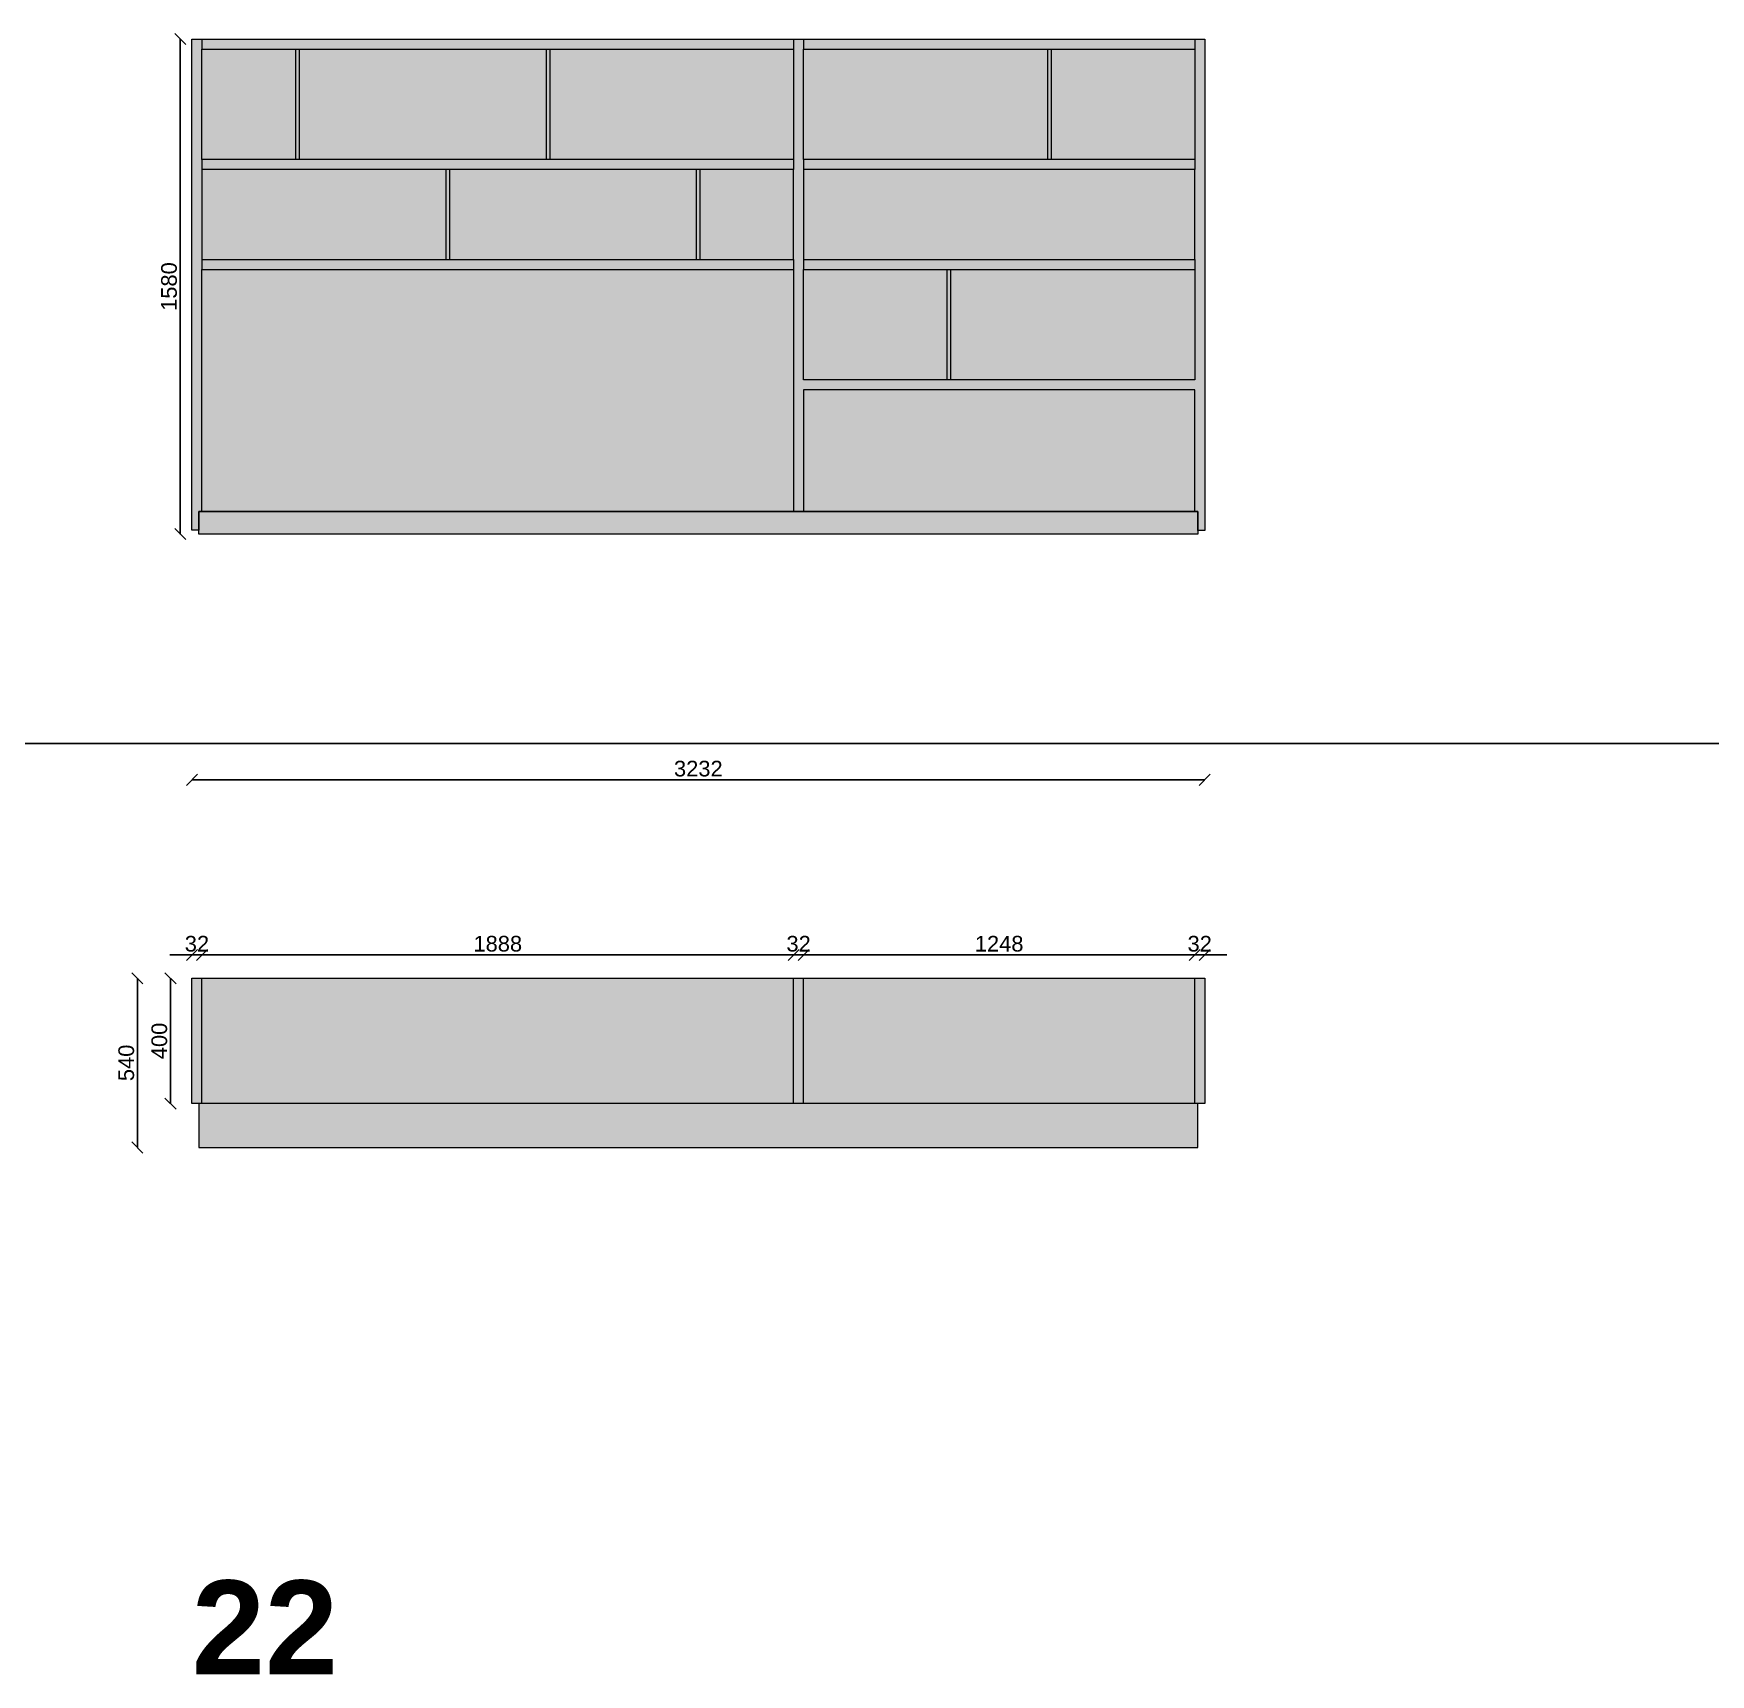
# Model space of a CAD drawing. Header units: inches. Extents: x -2150 to 187520, y -61540 to -22885.
# Drawn here: x 12642 to 17993, y -61540 to -56303 of the extents above; entities that cross this region are included whole.
import ezdxf

# ---------------------------------------------------------------- set-up
doc = ezdxf.new("R2010")
doc.units = ezdxf.units.IN
doc.header["$MEASUREMENT"] = 0
doc.layers.add('Linee arredi', color=3, linetype='Continuous', lineweight=20)
doc.layers.add('Retino arredi', color=7, linetype='Continuous', lineweight=0)
doc.layers.add('Quote', color=5, linetype='Continuous')
doc.styles.add('Arial', font='Arial.ttf')
doc.styles.add('Arial (bold)', font='Arial Bold.ttf')
doc.dimstyles.new('M&C_quote arredo', dxfattribs={"dimtxt": 50, "dimasz": 35.34668, "dimexe": 0, "dimexo": 0, "dimgap": 10, "dimtad": 1, "dimdec": 0, "dimtxsty": 'Arial', "dimblk": 'VW_SLASH', "dimcen": 0, "dimse1": 1, "dimse2": 1, "dimazin": 0, "dimtfac": 1, "dimtdec": 0, "dimtix": 1, "dimtmove": 0, "dimatfit": 0, "dimldrblk": 'VW_SLASH', "dimfxl": 0, "dimfxlon": 1, "dimfrac": 2, "dimtolj": 1, "dimarcsym": 0})

# ---------------------------------------------------------------- blocks, each defined once
blk = doc.blocks.new('VW_SLASH')
at = {"color": 0, "linetype": 'ByBlock', "lineweight": -2, "transparency": 16777216}
blk.add_line((0, 0), (-1, 0), dxfattribs=at)
at = {"color": 0, "linetype": 'Continuous', "lineweight": -2, "transparency": 16777216, "flags": 128}
blk.add_lwpolyline([(0.5, 0.5), (-0.5, -0.5)], dxfattribs=at)
blk = doc.blocks.new('*D162')
at = {"layer": 'Defpoints', "color": 0, "transparency": 16777216}
for p in [(13147.4, -59318.3), (13078.9, -59718.3), (13147.4, -59718.3)]:
    blk.add_point(p, dxfattribs=at)
at = {"layer": 'Quote', "color": 0, "lineweight": -2, "transparency": 16777216}
blk.add_line((13078.9, -59353.6), (13078.9, -59682.9), dxfattribs=at)
at = {"layer": 'Quote', "color": 0, "lineweight": -2, "transparency": 16777216, "xscale": 35.3466796875, "yscale": 35.3466796875, "zscale": 35.3466796875}
for p, rotation in [((13078.9, -59318.3), 90), ((13078.9, -59718.3), 270)]:
    blk.add_blockref('VW_SLASH', p, dxfattribs=dict(at, rotation=rotation))
at = {"layer": 'Quote', "color": 0, "transparency": 16777216, "insert": (13043.4, -59518.3), "char_height": 50, "attachment_point": 5, "rotation": 90, "style": 'Arial'}
blk.add_mtext('\\A1;400', dxfattribs=at)
blk = doc.blocks.new('*D163')
at = {"layer": 'Defpoints', "color": 0, "transparency": 16777216}
for p in [(13147.4, -59318.3), (12973.5, -59858.3), (13169.4, -59858.3)]:
    blk.add_point(p, dxfattribs=at)
at = {"layer": 'Quote', "color": 0, "lineweight": -2, "transparency": 16777216}
blk.add_line((12973.5, -59353.6), (12973.5, -59822.9), dxfattribs=at)
at = {"layer": 'Quote', "color": 0, "lineweight": -2, "transparency": 16777216, "xscale": 35.3466796875, "yscale": 35.3466796875, "zscale": 35.3466796875}
for p, rotation in [((12973.5, -59318.3), 90), ((12973.5, -59858.3), 270)]:
    blk.add_blockref('VW_SLASH', p, dxfattribs=dict(at, rotation=rotation))
at = {"layer": 'Quote', "color": 0, "transparency": 16777216, "insert": (12938, -59588.3), "char_height": 50, "attachment_point": 5, "rotation": 90, "style": 'Arial'}
blk.add_mtext('\\A1;540', dxfattribs=at)
blk = doc.blocks.new('*D164')
at = {"layer": 'Defpoints', "color": 0, "transparency": 16777216}
for p in [(13179.4, -59243.7), (13147.4, -59318.3), (13179.4, -59318.3)]:
    blk.add_point(p, dxfattribs=at)
at = {"layer": 'Quote', "color": 0, "lineweight": -2, "transparency": 16777216}
for p, q in [((13112.1, -59243.7), (13076.7, -59243.7)), ((13147.4, -59243.7), (13179.4, -59243.7)), ((13214.8, -59243.7), (13250.1, -59243.7))]:
    blk.add_line(p, q, dxfattribs=at)
at = {"layer": 'Quote', "color": 0, "lineweight": -2, "transparency": 16777216, "xscale": 35.3466796875, "yscale": 35.3466796875, "zscale": 35.3466796875}
blk.add_blockref('VW_SLASH', (13147.4, -59243.7), dxfattribs=at)
at = {"layer": 'Quote', "color": 0, "lineweight": -2, "transparency": 16777216, "xscale": 35.3466796875, "yscale": 35.3466796875, "zscale": 35.3466796875, "rotation": 180}
blk.add_blockref('VW_SLASH', (13179.4, -59243.7), dxfattribs=at)
at = {"layer": 'Quote', "color": 0, "transparency": 16777216, "insert": (13163.4, -59208.2), "char_height": 50, "attachment_point": 5, "style": 'Arial'}
blk.add_mtext('\\A1;32', dxfattribs=at)
blk = doc.blocks.new('*D165')
at = {"layer": 'Defpoints', "color": 0, "transparency": 16777216}
for p in [(15067.4, -59243.7), (13179.4, -59318.3), (15067.4, -59318.3)]:
    blk.add_point(p, dxfattribs=at)
at = {"layer": 'Quote', "color": 0, "lineweight": -2, "transparency": 16777216}
blk.add_line((13214.8, -59243.7), (15032.1, -59243.7), dxfattribs=at)
at = {"layer": 'Quote', "color": 0, "lineweight": -2, "transparency": 16777216, "xscale": 35.3466796875, "yscale": 35.3466796875, "zscale": 35.3466796875, "rotation": 180}
blk.add_blockref('VW_SLASH', (13179.4, -59243.7), dxfattribs=at)
at = {"layer": 'Quote', "color": 0, "lineweight": -2, "transparency": 16777216, "xscale": 35.3466796875, "yscale": 35.3466796875, "zscale": 35.3466796875}
blk.add_blockref('VW_SLASH', (15067.4, -59243.7), dxfattribs=at)
at = {"layer": 'Quote', "color": 0, "transparency": 16777216, "insert": (14123.4, -59208.2), "char_height": 50, "attachment_point": 5, "style": 'Arial'}
blk.add_mtext('\\A1;1888', dxfattribs=at)
blk = doc.blocks.new('*D166')
at = {"layer": 'Defpoints', "color": 0, "transparency": 16777216}
for p in [(13147.4, -56320.3), (13110, -57900.3), (13147.4, -57900.3)]:
    blk.add_point(p, dxfattribs=at)
at = {"layer": 'Quote', "color": 0, "lineweight": -2, "transparency": 16777216}
blk.add_line((13110, -56355.6), (13110, -57864.9), dxfattribs=at)
at = {"layer": 'Quote', "color": 0, "lineweight": -2, "transparency": 16777216, "xscale": 35.3466796875, "yscale": 35.3466796875, "zscale": 35.3466796875}
for p, rotation in [((13110, -56320.3), 90), ((13110, -57900.3), 270)]:
    blk.add_blockref('VW_SLASH', p, dxfattribs=dict(at, rotation=rotation))
at = {"layer": 'Quote', "color": 0, "transparency": 16777216, "insert": (13074.5, -57110.3), "char_height": 50, "attachment_point": 5, "rotation": 90, "style": 'Arial'}
blk.add_mtext('\\A1;1580', dxfattribs=at)
blk = doc.blocks.new('*D167')
at = {"layer": 'Defpoints', "color": 0, "transparency": 16777216}
for p in [(16379.4, -57889), (13147.4, -58568.3), (16379.4, -58684.9)]:
    blk.add_point(p, dxfattribs=at)
at = {"layer": 'Quote', "color": 0, "lineweight": -2, "transparency": 16777216}
blk.add_line((13182.8, -58684.9), (16344.1, -58684.9), dxfattribs=at)
at = {"layer": 'Quote', "color": 0, "lineweight": -2, "transparency": 16777216, "xscale": 35.3466796875, "yscale": 35.3466796875, "zscale": 35.3466796875, "rotation": 180}
blk.add_blockref('VW_SLASH', (13147.4, -58684.9), dxfattribs=at)
at = {"layer": 'Quote', "color": 0, "lineweight": -2, "transparency": 16777216, "xscale": 35.3466796875, "yscale": 35.3466796875, "zscale": 35.3466796875}
blk.add_blockref('VW_SLASH', (16379.4, -58684.9), dxfattribs=at)
at = {"layer": 'Quote', "color": 0, "transparency": 16777216, "insert": (14763.4, -58649.3), "char_height": 50, "attachment_point": 5, "style": 'Arial'}
blk.add_mtext('\\A1;3232', dxfattribs=at)
blk = doc.blocks.new('*D168')
at = {"layer": 'Defpoints', "color": 0, "transparency": 16777216}
for p in [(15099.4, -59243.7), (15067.4, -59318.3), (15099.4, -59318.3)]:
    blk.add_point(p, dxfattribs=at)
at = {"layer": 'Quote', "color": 0, "lineweight": -2, "transparency": 16777216}
for p, q in [((15032.1, -59243.7), (14996.7, -59243.7)), ((15067.4, -59243.7), (15099.4, -59243.7)), ((15134.8, -59243.7), (15170.1, -59243.7))]:
    blk.add_line(p, q, dxfattribs=at)
at = {"layer": 'Quote', "color": 0, "lineweight": -2, "transparency": 16777216, "xscale": 35.3466796875, "yscale": 35.3466796875, "zscale": 35.3466796875}
blk.add_blockref('VW_SLASH', (15067.4, -59243.7), dxfattribs=at)
at = {"layer": 'Quote', "color": 0, "lineweight": -2, "transparency": 16777216, "xscale": 35.3466796875, "yscale": 35.3466796875, "zscale": 35.3466796875, "rotation": 180}
blk.add_blockref('VW_SLASH', (15099.4, -59243.7), dxfattribs=at)
at = {"layer": 'Quote', "color": 0, "transparency": 16777216, "insert": (15083.4, -59208.2), "char_height": 50, "attachment_point": 5, "style": 'Arial'}
blk.add_mtext('\\A1;32', dxfattribs=at)
blk = doc.blocks.new('*D169')
at = {"layer": 'Defpoints', "color": 0, "transparency": 16777216}
for p in [(16347.4, -59243.7), (15099.4, -59318.3), (16347.4, -59318.3)]:
    blk.add_point(p, dxfattribs=at)
at = {"layer": 'Quote', "color": 0, "lineweight": -2, "transparency": 16777216}
blk.add_line((15134.8, -59243.7), (16312.1, -59243.7), dxfattribs=at)
at = {"layer": 'Quote', "color": 0, "lineweight": -2, "transparency": 16777216, "xscale": 35.3466796875, "yscale": 35.3466796875, "zscale": 35.3466796875, "rotation": 180}
blk.add_blockref('VW_SLASH', (15099.4, -59243.7), dxfattribs=at)
at = {"layer": 'Quote', "color": 0, "lineweight": -2, "transparency": 16777216, "xscale": 35.3466796875, "yscale": 35.3466796875, "zscale": 35.3466796875}
blk.add_blockref('VW_SLASH', (16347.4, -59243.7), dxfattribs=at)
at = {"layer": 'Quote', "color": 0, "transparency": 16777216, "insert": (15723.4, -59208.2), "char_height": 50, "attachment_point": 5, "style": 'Arial'}
blk.add_mtext('\\A1;1248', dxfattribs=at)
blk = doc.blocks.new('*D170')
at = {"layer": 'Defpoints', "color": 0, "transparency": 16777216}
for p in [(16379.4, -59243.7), (16347.4, -59318.3), (16379.4, -59318.3)]:
    blk.add_point(p, dxfattribs=at)
at = {"layer": 'Quote', "color": 0, "lineweight": -2, "transparency": 16777216}
for p, q in [((16312.1, -59243.7), (16276.7, -59243.7)), ((16347.4, -59243.7), (16379.4, -59243.7)), ((16414.8, -59243.7), (16450.1, -59243.7))]:
    blk.add_line(p, q, dxfattribs=at)
at = {"layer": 'Quote', "color": 0, "lineweight": -2, "transparency": 16777216, "xscale": 35.3466796875, "yscale": 35.3466796875, "zscale": 35.3466796875}
blk.add_blockref('VW_SLASH', (16347.4, -59243.7), dxfattribs=at)
at = {"layer": 'Quote', "color": 0, "lineweight": -2, "transparency": 16777216, "xscale": 35.3466796875, "yscale": 35.3466796875, "zscale": 35.3466796875, "rotation": 180}
blk.add_blockref('VW_SLASH', (16379.4, -59243.7), dxfattribs=at)
at = {"layer": 'Quote', "color": 0, "transparency": 16777216, "insert": (16363.4, -59208.2), "char_height": 50, "attachment_point": 5, "style": 'Arial'}
blk.add_mtext('\\A1;32', dxfattribs=at)

msp = doc.modelspace()

# ---------------------------------------------------------------- hatches: boundary and pattern name
at = {"layer": 'Retino arredi'}
h = msp.add_hatch(color=256, dxfattribs=at)
h.dxf.hatch_style = 1
h.paths.add_polyline_path([(16347.4, -56704.3), (15099.4, -56704.3), (15099.4, -56352.3), (16347.4, -56352.3)], flags=16)
h.paths.add_polyline_path([(15099.4, -57024.3), (16347.4, -57024.3), (16347.4, -56736.3), (15099.4, -56736.3)], flags=16)
h.paths.add_polyline_path([(16347.4, -57408.3), (15099.4, -57408.3), (15099.4, -57056.3), (16347.4, -57056.3)], flags=16)
h.paths.add_polyline_path([(15099.4, -57828.3), (16347.4, -57828.3), (16347.4, -57440.3), (15099.4, -57440.3)], flags=17)
h.paths.add_polyline_path([(13179.4, -57056.3), (15067.4, -57056.3), (15067.4, -57828.3), (13179.4, -57828.3)], flags=16)
h.paths.add_polyline_path([(15067.4, -56736.3), (13179.4, -56736.3), (13179.4, -57024.3), (15067.4, -57024.3)], flags=16)
h.paths.add_polyline_path([(13179.4, -56352.3), (15067.4, -56352.3), (15067.4, -56704.3), (13179.4, -56704.3)], flags=16)
h.paths.add_polyline_path([(16379.4, -56320.3), (16379.4, -57889), (16357.4, -57889), (16357.4, -57828.3), (13169.4, -57828.3), (13169.4, -57888.3), (13147.4, -57888.3), (13147.4, -56320.3)])
h = msp.add_hatch(color=254, dxfattribs=at)
h.dxf.hatch_style = 1
h.paths.add_polyline_path([(16347.4, -56704.3), (15099.4, -56704.3), (15099.4, -56352.3), (16347.4, -56352.3)])
h.paths.add_polyline_path([(15099.4, -57024.3), (16347.4, -57024.3), (16347.4, -56736.3), (15099.4, -56736.3)])
h.paths.add_polyline_path([(16347.4, -57408.3), (15099.4, -57408.3), (15099.4, -57056.3), (16347.4, -57056.3)])
h.paths.add_polyline_path([(15099.4, -57828.3), (16347.4, -57828.3), (16347.4, -57440.3), (15099.4, -57440.3)])
h.paths.add_polyline_path([(13179.4, -57056.3), (15067.4, -57056.3), (15067.4, -57828.3), (13179.4, -57828.3)])
h.paths.add_polyline_path([(15067.4, -56736.3), (13179.4, -56736.3), (13179.4, -57024.3), (15067.4, -57024.3)])
h.paths.add_polyline_path([(13179.4, -56352.3), (15067.4, -56352.3), (15067.4, -56704.3), (13179.4, -56704.3)])
h = msp.add_hatch(color=253, dxfattribs=at)
h.dxf.hatch_style = 1
h.paths.add_polyline_path([(13169.4, -57828.3), (16357.4, -57828.3), (16357.4, -57900.3), (13169.4, -57900.3)])
h = msp.add_hatch(color=256, dxfattribs=at)
h.dxf.hatch_style = 1
h.paths.add_polyline_path([(16379.4, -59718.3), (13147.4, -59718.3), (13147.4, -59318.3), (16379.4, -59318.3)])
h = msp.add_hatch(color=253, dxfattribs=at)
h.dxf.hatch_style = 1
h.paths.add_polyline_path([(13169.4, -59858.3), (16357.4, -59858.3), (16357.4, -59718.3), (13169.4, -59718.3)])

# ---------------------------------------------------------------- linework, layer by layer
msp.add_line((-2149.6, -58568.3), (40321.6, -58568.3))
at = {"layer": 'Linee arredi'}
for p, q in [((13179.4, -56320.3), (13179.4, -56352.3)), ((15067.4, -56320.3), (15067.4, -56352.3)), ((15099.4, -56320.3), (15099.4, -56352.3)), ((16347.4, -56320.3), (16347.4, -56352.3)), ((13477.4, -56352.3), (13477.4, -56704.3)), ((13489.4, -56352.3), (13489.4, -56704.3)), ((14277.4, -56352.3), (14277.4, -56704.3)), ((14289.4, -56352.3), (14289.4, -56704.3)), ((15877.4, -56352.3), (15877.4, -56704.3)), ((15889.4, -56352.3), (15889.4, -56704.3)), ((13179.4, -56704.3), (13179.4, -56736.3)), ((15067.4, -56704.3), (15067.4, -56736.3)), ((15099.4, -56704.3), (15099.4, -56736.3)), ((16347.4, -56704.3), (16347.4, -56736.3)), ((13957.4, -56736.6), (13957.4, -57024.3)), ((13969.4, -56736.6), (13969.4, -57024.3)), ((14757.4, -57024.3), (14757.5, -56736.9)), ((14769.4, -57024.3), (14769.5, -56736.9)), ((13179.4, -57024.3), (13179.4, -57056.3)), ((15067.4, -57024.3), (15067.4, -57056.3)), ((15099.4, -57024.3), (15099.4, -57056.3)), ((16347.4, -57024.3), (16347.4, -57056.3)), ((15557.4, -57408.3), (15557.4, -57056.3)), ((15569.4, -57408.3), (15569.4, -57056.3)), ((13179.4, -59718.3), (13179.4, -59318.3)), ((15067.4, -59718.3), (15067.4, -59318.3)), ((15099.4, -59718.3), (15099.4, -59318.3)), ((16347.4, -59718.3), (16347.4, -59318.3))]:
    msp.add_line(p, q, dxfattribs=at)
for points in [[(16379.4, -56320.3), (16379.4, -57889), (16357.4, -57889), (16357.4, -57828.3), (13169.4, -57828.3), (13169.4, -57888.3), (13147.4, -57888.3), (13147.4, -56320.3)], [(13179.4, -56352.3), (15067.4, -56352.3), (15067.4, -56704.3), (13179.4, -56704.3)], [(16347.4, -56704.3), (15099.4, -56704.3), (15099.4, -56352.3), (16347.4, -56352.3)], [(15067.4, -56736.3), (13179.4, -56736.3), (13179.4, -57024.3), (15067.4, -57024.3)], [(15099.4, -57024.3), (16347.4, -57024.3), (16347.4, -56736.3), (15099.4, -56736.3)], [(13179.4, -57056.3), (15067.4, -57056.3), (15067.4, -57828.3), (13179.4, -57828.3)], [(16347.4, -57408.3), (15099.4, -57408.3), (15099.4, -57056.3), (16347.4, -57056.3)], [(15099.4, -57828.3), (16347.4, -57828.3), (16347.4, -57440.3), (15099.4, -57440.3)], [(13169.4, -57828.3), (16357.4, -57828.3), (16357.4, -57900.3), (13169.4, -57900.3)], [(16379.4, -59718.3), (13147.4, -59718.3), (13147.4, -59318.3), (16379.4, -59318.3)], [(13169.4, -59858.3), (16357.4, -59858.3), (16357.4, -59718.3), (13169.4, -59718.3)]]:
    msp.add_lwpolyline(points, close=True, dxfattribs=at)

# ---------------------------------------------------------------- texts
at = {"layer": 'Linee arredi', "transparency": 33554687, "insert": (13147.4, -61540.5), "char_height": 300, "attachment_point": 7, "line_spacing_factor": 1.006858, "style": 'Arial (bold)'}
msp.add_mtext_dynamic_manual_height_columns('22', width=1350.149, gutter_width=12.5, heights=[0], dxfattribs=at)

# ---------------------------------------------------------------- dimensions: what is measured, and where the dimension line sits
at = {"layer": 'Quote', "color": 7}
for base, p1, p2, picture, middle in [((13110, -57900.3), (13147.4, -56320.3), (13147.4, -57900.3), '*D166', (13074.5, -57110.3)), ((12973.5, -59858.3), (13147.4, -59318.3), (13169.4, -59858.3), '*D163', (12938, -59588.3)), ((13078.9, -59718.3), (13147.4, -59318.3), (13147.4, -59718.3), '*D162', (13043.4, -59518.3))]:
    dim = msp.add_linear_dim(base=base, p1=p1, p2=p2, angle=90, dimstyle='M&C_quote arredo', override={"dimpost": '<>', "dimtmove": 1}, dxfattribs=at)
    dim.commit()
    dim.dimension.update_dxf_attribs({"geometry": picture, "text_midpoint": middle})
for base, p1, p2, picture, middle in [((16379.4, -58684.9), (13147.4, -58568.3), (16379.4, -57889), '*D167', (14763.4, -58649.3)), ((13179.4, -59243.7), (13147.4, -59318.3), (13179.4, -59318.3), '*D164', (13163.4, -59208.2)), ((15067.4, -59243.7), (13179.4, -59318.3), (15067.4, -59318.3), '*D165', (14123.4, -59208.2)), ((15099.4, -59243.7), (15067.4, -59318.3), (15099.4, -59318.3), '*D168', (15083.4, -59208.2)), ((16347.4, -59243.7), (15099.4, -59318.3), (16347.4, -59318.3), '*D169', (15723.4, -59208.2)), ((16379.4, -59243.7), (16347.4, -59318.3), (16379.4, -59318.3), '*D170', (16363.4, -59208.2))]:
    dim = msp.add_linear_dim(base=base, p1=p1, p2=p2, dimstyle='M&C_quote arredo', override={"dimpost": '<>', "dimtmove": 1}, dxfattribs=at)
    dim.commit()
    dim.dimension.update_dxf_attribs({"geometry": picture, "text_midpoint": middle})

doc.saveas('drawing.dxf')
